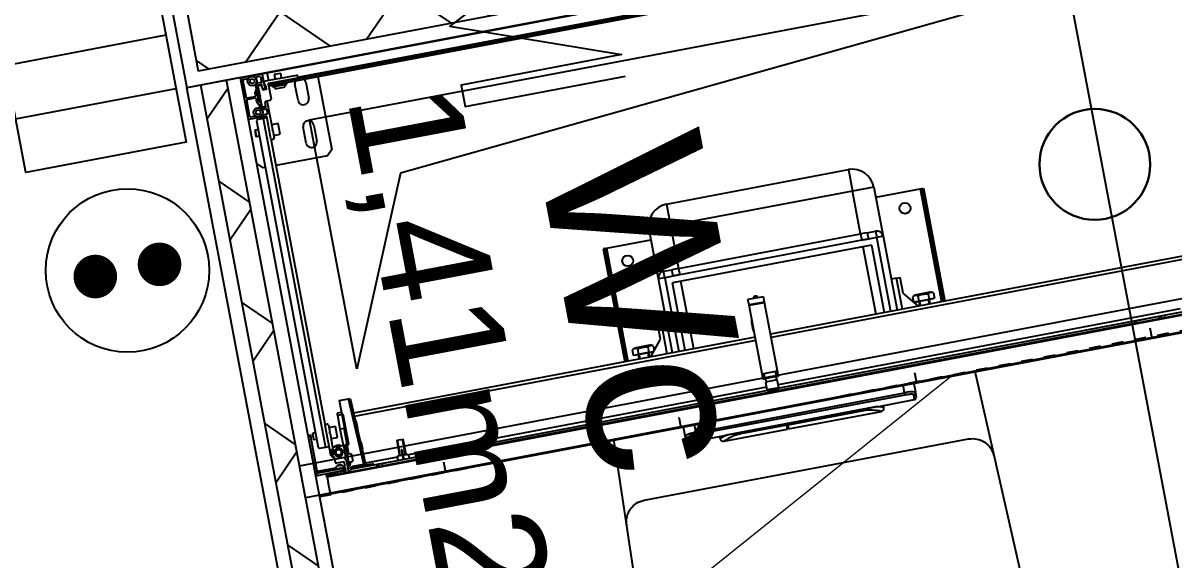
# Model space of a CAD drawing. Header units: centimetres. Extents: x 209280 to 319866, y -365283 to -277503.
# Drawn here: x 243330 to 244386, y -332869 to -332376 of the extents above; entities that cross this region are included whole.
import ezdxf

# ---------------------------------------------------------------- set-up
doc = ezdxf.new("R2010")
doc.units = ezdxf.units.CM
doc.linetypes.add('Style de ligne -1', pattern=[0.41664, 0.20828, -0.20836])
doc.layers.get('0').update_dxf_attribs({"color": 252})
for name, color, linetype in [('3-BAT C-Niveau 1', 252, 'Continuous'), ('prlm-MOD', 64, 'Continuous'), ('prlm-VMC', 93, 'Continuous')]:
    doc.layers.add(name, color=color, linetype=linetype)
doc.layers.add('prlm-ELEC-CFA', color=1, linetype='Continuous', lineweight=25)
doc.layers.add('prlm-ELEC-CFO', color=1, linetype='Continuous', lineweight=25)
doc.styles.add('Helvetica', font='arial.ttf')
doc.styles.add('prlm-elec-cfa', font='comic.ttf', dxfattribs={"height": 12})

# ---------------------------------------------------------------- blocks, each defined once
blk = doc.blocks.new('MTI900_Alu_390')
at = {"layer": 'prlm-MOD', "color": 1, "linetype": 'Continuous'}
for p, q in [((-4.475, 0), (-4.472, 0)), ((-4.475, -0.003), (-4.475, 0)), ((-4.472, 0), (-4.278, 0)), ((-4.278, 0), (-4.225, 0)), ((-4.225, 0), (4.225, 0)), ((-4.225, -0.07), (-4.225, 0)), ((-4.475, -0.387), (-4.475, -0.003)), ((-4.457, -0.191), (-4.457, -0.021)), ((-4.454, -0.018), (-4.403, -0.018)), ((-4.395, -0.038), (-4.375, -0.027)), ((-4.395, -0.062), (-4.395, -0.038)), ((-4.375, -0.073), (-4.395, -0.062)), ((-4.375, -0.027), (-4.355, -0.038)), ((-4.355, -0.062), (-4.375, -0.073)), ((-4.355, -0.038), (-4.355, -0.062)), ((-4.353, -0.086), (-4.353, -0.129)), ((-4.347, -0.018), (-4.296, -0.018)), ((-4.335, -0.098), (-4.335, -0.134)), ((-4.298, -0.095), (-4.332, -0.095)), ((-4.296, -0.077), (-4.331, -0.077)), ((-4.33, -0.195), (-4.33, -0.103)), ((-4.327, -0.1), (-4.298, -0.1)), ((-4.295, -0.137), (-4.295, -0.098)), ((-4.293, -0.021), (-4.293, -0.074)), ((-4.275, -0.003), (-4.275, -0.137)), ((-4.27, -0.073), (-4.27, -0.09)), ((-4.27, -0.09), (-4.26, -0.12)), ((-4.267, -0.07), (-4.14, -0.07)), ((-4.235, -0.1), (-4.235, -0.24)), ((-3.963, -0.1), (-4.229, -0.1)), ((-4.225, -0.105), (-4.225, -0.1)), ((-4.225, -0.105), (-4.165, -0.105)), ((-4.225, -0.105), (-4.225, -0.12)), ((-4.165, -0.025), (-4.105, -0.025)), ((-4.165, -0.025), (-4.165, -0.07)), ((-4.165, -0.1), (-4.165, -0.115)), ((-4.135, -0.075), (-4.14, -0.07)), ((-4.13, -0.07), (-4.135, -0.075)), ((-4.13, -0.07), (-3.963, -0.07)), ((-4.105, -0.07), (-4.105, -0.025)), ((-4.105, -0.115), (-4.105, -0.1)), ((-4.105, -0.105), (4.105, -0.105)), ((-3.96, -0.073), (-3.96, -0.097)), ((-3.96, -0.09), (3.96, -0.09)), ((-4.457, -0.369), (-4.457, -0.209)), ((-4.376, -0.194), (-4.454, -0.194)), ((-4.454, -0.206), (-4.376, -0.206)), ((-4.373, -0.16), (-4.373, -0.191)), ((-4.373, -0.209), (-4.373, -0.24)), ((-4.354, -0.13), (-4.372, -0.159)), ((-4.338, -0.16), (-4.355, -0.19)), ((-4.355, -0.166), (-4.355, -0.234)), ((-4.355, -0.21), (-4.338, -0.24)), ((-4.336, -0.136), (-4.354, -0.164)), ((-4.33, -0.168), (-4.342, -0.168)), ((-4.338, -0.24), (-4.338, -0.16)), ((-4.33, -0.16), (-4.338, -0.16)), ((-4.325, -0.2), (-4.33, -0.195)), ((-4.33, -0.205), (-4.325, -0.2)), ((-4.33, -0.297), (-4.33, -0.205)), ((-4.295, -0.137), (-4.295, -0.142)), ((-4.278, -0.14), (-4.292, -0.14)), ((-4.292, -0.145), (-4.263, -0.145)), ((-4.26, -0.142), (-4.26, -0.12)), ((-4.225, -0.12), (-4.17, -0.12)), ((-4.203, -0.12), (-4.203, -0.125)), ((-4.203, -0.125), (-4.067, -0.125)), ((-4.203, -0.125), (-4.203, -0.135)), ((-4.203, -0.135), (-4.067, -0.135)), ((-4.165, -0.115), (-4.175, -0.125)), ((-4.167, -0.158), (-4.102, -0.158)), ((-4.105, -0.115), (-4.165, -0.115)), ((-4.095, -0.125), (-4.105, -0.115)), ((-4.1, -0.12), (4.1, -0.12)), ((-4.067, -0.125), (-4.067, -0.12)), ((-4.067, -0.135), (-4.067, -0.125)), ((-3.995, -0.3), (-3.995, -0.15)), ((-3.895, -0.15), (-3.895, -0.3)), ((-3.775, -0.12), (-3.775, -0.8)), ((-4.373, -0.24), (-4.354, -0.27)), ((-4.354, -0.236), (-4.335, -0.265)), ((-4.353, -0.271), (-4.353, -0.304)), ((-4.33, -0.232), (-4.342, -0.232)), ((-4.338, -0.24), (-4.33, -0.24)), ((-4.335, -0.265), (-4.335, -0.302)), ((-4.332, -0.305), (-4.298, -0.305)), ((-4.298, -0.3), (-4.327, -0.3)), ((-4.295, -0.258), (-4.295, -0.263)), ((-4.295, -0.302), (-4.295, -0.263)), ((-4.25, -0.255), (-4.292, -0.255)), ((-4.292, -0.26), (-4.278, -0.26)), ((-4.275, -0.263), (-4.275, -0.52)), ((-4.25, -0.255), (-4.235, -0.24)), ((-4.475, -0.8), (-4.475, -0.387)), ((-4.308, -0.39), (-4.472, -0.39)), ((-4.403, -0.372), (-4.454, -0.372)), ((-4.395, -0.405), (-4.405, -0.415)), ((-4.405, -0.415), (-4.405, -3.465)), ((-4.395, -0.328), (-4.375, -0.317)), ((-4.395, -0.352), (-4.395, -0.328)), ((-4.375, -0.363), (-4.395, -0.352)), ((-4.34, -0.405), (-4.395, -0.405)), ((-4.375, -0.317), (-4.355, -0.328)), ((-4.355, -0.352), (-4.375, -0.363)), ((-4.355, -0.328), (-4.355, -0.352)), ((-4.296, -0.372), (-4.347, -0.372)), ((-4.305, -0.405), (-4.34, -0.405)), ((-4.34, -0.405), (-4.34, -3.475)), ((-4.328, -0.323), (-4.296, -0.323)), ((-4.305, -0.6), (-4.305, -0.393)), ((-4.293, -0.326), (-4.293, -0.369)), ((-4.43, -0.495), (-4.435, -0.5)), ((-4.435, -0.5), (-4.435, -0.55)), ((-4.43, -0.555), (-4.43, -0.495)), ((-4.405, -0.495), (-4.43, -0.495)), ((-4.275, -0.52), (-4.278, -0.523)), ((-4.278, -0.527), (-4.275, -0.53)), ((-4.215, -0.475), (-4.275, -0.475)), ((-4.275, -0.53), (-4.275, -0.52)), ((-4.215, -0.575), (-4.215, -0.475)), ((-4.435, -0.55), (-4.43, -0.555)), ((-4.43, -0.555), (-4.405, -0.555)), ((-4.305, -0.6), (-4.305, -3.277)), ((-4.285, -0.61), (-4.295, -0.61)), ((-4.275, -0.53), (-4.275, -0.6)), ((-4.275, -0.575), (-4.215, -0.575)), ((-3.995, -0.7), (-3.995, -0.55)), ((-3.895, -0.55), (-3.895, -0.7)), ((-4.425, -0.85), (-4.475, -0.8)), ((-3.775, -0.8), (-3.825, -0.85)), ((-4.405, -0.85), (-4.425, -0.85)), ((-3.825, -0.85), (-4.305, -0.85)), ((-0.85, -1.865), (0.85, -1.865)), ((-0.85, -1.865), (-0.85, -2.065)), ((0.85, -1.865), (0.85, -2.065)), ((-1.05, -2.525), (-1.05, -2.065)), ((-1.05, -2.065), (-0.85, -2.065)), ((0.85, -2.065), (-0.85, -2.065)), ((-0.85, -2.065), (-0.85, -2.465)), ((0.85, -2.465), (0.85, -2.065)), ((1.05, -2.065), (0.85, -2.065)), ((1.05, -2.065), (1.05, -2.525)), ((-1.495, -2.16), (-1.495, -3.215)), ((-1.48, -2.16), (-1.495, -2.16)), ((-1.48, -2.16), (-1.48, -3.215)), ((-1.48, -2.16), (-1.465, -2.16)), ((-1.465, -2.16), (-1.05, -2.16)), ((-1.465, -2.16), (-1.465, -3.215)), ((1.05, -2.16), (1.465, -2.16)), ((1.465, -2.16), (1.48, -2.16)), ((1.465, -2.16), (1.465, -3.215)), ((1.48, -2.16), (1.48, -3.215)), ((1.48, -2.16), (1.495, -2.16)), ((1.495, -2.16), (1.495, -3.215)), ((-1.05, -3.215), (-1.05, -2.525)), ((-0.99, -2.525), (-1.05, -2.525)), ((-0.99, -2.465), (-0.912, -2.465)), ((-0.99, -2.525), (-0.99, -2.465)), ((-0.99, -2.525), (-0.99, -3.215)), ((-0.912, -2.525), (-0.99, -2.525)), ((-0.85, -2.465), (-0.912, -2.465)), ((-0.912, -2.525), (-0.912, -2.465)), ((-0.85, -2.465), (0.85, -2.465)), ((-0.85, -2.465), (-0.85, -2.524)), ((0.85, -2.524), (-0.85, -2.524)), ((0.912, -2.465), (0.85, -2.465)), ((0.85, -2.465), (0.85, -2.524)), ((0.912, -2.465), (0.99, -2.465)), ((0.912, -2.465), (0.912, -2.525)), ((0.99, -2.525), (0.912, -2.525)), ((0.99, -2.465), (0.99, -2.525)), ((0.99, -3.215), (0.99, -2.525)), ((1.05, -2.525), (0.99, -2.525)), ((1.05, -2.525), (1.05, -3.215)), ((0.93, -2.585), (-0.93, -2.585)), ((-0.93, -3.215), (-0.93, -2.585)), ((-0.85, -3.215), (-0.85, -2.585)), ((0.85, -2.585), (0.85, -3.215)), ((0.93, -2.585), (0.93, -3.215)), ((-1.134, -2.925), (-1.1, -2.925)), ((-1.134, -3.071), (-1.134, -2.925)), ((-1.1, -2.925), (-1.1, -3.215)), ((-1.1, -2.925), (-1.05, -2.925)), ((-0.277, -2.915), (-0.277, -2.865)), ((-0.132, -2.865), (-0.277, -2.865)), ((-0.132, -2.915), (-0.277, -2.915)), ((-0.277, -2.918), (-0.277, -2.915)), ((-0.277, -2.918), (-0.132, -2.918)), ((-0.277, -3.558), (-0.277, -2.918)), ((-0.132, -2.915), (-0.132, -2.865)), ((-0.132, -2.918), (-0.132, -2.915)), ((-0.132, -3.558), (-0.132, -2.918)), ((1.1, -2.925), (1.05, -2.925)), ((1.1, -3.215), (1.1, -2.925)), ((1.1, -2.925), (1.134, -2.925)), ((1.134, -3.071), (1.134, -2.925)), ((-4.135, -3.077), (-4.136, -3.497)), ((-4.135, -3.077), (-4.05, -3.077)), ((-4.022, -3.692), (-4.05, -3.077)), ((-4.05, -3.077), (-4.035, -3.077)), ((-4.035, -3.077), (-4.007, -3.691)), ((-1.38, -3.106), (-1.408, -3.12)), ((-1.408, -3.12), (-1.408, -3.17)), ((-1.38, -3.106), (-1.24, -3.106)), ((-1.359, -3.12), (-1.359, -3.17)), ((-1.261, -3.12), (-1.261, -3.17)), ((-1.25, -3.215), (-1.134, -3.071)), ((-1.212, -3.12), (-1.24, -3.106)), ((-1.212, -3.12), (-1.212, -3.167)), ((1.25, -3.215), (1.134, -3.071)), ((1.24, -3.106), (1.212, -3.12)), ((1.212, -3.12), (1.212, -3.167)), ((1.24, -3.106), (1.38, -3.106)), ((1.261, -3.12), (1.261, -3.17)), ((1.359, -3.12), (1.359, -3.17)), ((1.408, -3.12), (1.38, -3.106)), ((1.408, -3.12), (1.408, -3.17)), ((-4.295, -3.267), (-4.285, -3.267)), ((-4.175, -3.207), (-4.175, -3.187)), ((-4.135, -3.187), (-4.175, -3.187)), ((-4.175, -3.337), (-4.175, -3.207)), ((-4.125, -3.207), (-4.175, -3.207)), ((-4.125, -3.487), (-4.125, -3.207)), ((-0.277, -3.215), (-4.029, -3.215)), ((-0.277, -3.245), (-4.027, -3.245)), ((-1.408, -3.17), (-1.384, -3.17)), ((-1.395, -3.17), (-1.395, -3.172)), ((-1.395, -3.172), (-1.225, -3.172)), ((-1.384, -3.17), (-1.359, -3.17)), ((-1.36, -3.172), (-1.36, -3.215)), ((-1.359, -3.17), (-1.31, -3.17)), ((-1.351, -3.215), (-1.351, -3.172)), ((-1.31, -3.17), (-1.261, -3.17)), ((-1.269, -3.215), (-1.269, -3.172)), ((-1.261, -3.17), (-1.236, -3.17)), ((-1.26, -3.215), (-1.26, -3.172)), ((-1.236, -3.17), (-1.214, -3.17)), ((-1.225, -3.172), (-1.225, -3.17)), ((4.029, -3.215), (-0.132, -3.215)), ((4.027, -3.245), (-0.132, -3.245)), ((1.214, -3.17), (1.236, -3.17)), ((1.225, -3.17), (1.225, -3.172)), ((1.225, -3.172), (1.395, -3.172)), ((1.236, -3.17), (1.261, -3.17)), ((1.26, -3.172), (1.26, -3.215)), ((1.261, -3.17), (1.31, -3.17)), ((1.269, -3.215), (1.269, -3.172)), ((1.31, -3.17), (1.359, -3.17)), ((1.351, -3.215), (1.351, -3.172)), ((1.359, -3.17), (1.384, -3.17)), ((1.36, -3.215), (1.36, -3.172)), ((1.384, -3.17), (1.408, -3.17)), ((1.395, -3.172), (1.395, -3.17)), ((-4.475, -3.355), (-4.475, -3.335)), ((-4.475, -3.335), (-4.455, -3.335)), ((-4.475, -3.69), (-4.475, -3.355)), ((-4.455, -3.355), (-4.475, -3.355)), ((-4.455, -3.335), (-4.455, -3.355)), ((-4.455, -3.69), (-4.455, -3.355)), ((-4.43, -3.325), (-4.435, -3.33)), ((-4.435, -3.33), (-4.435, -3.38)), ((-4.43, -3.385), (-4.43, -3.325)), ((-4.405, -3.325), (-4.43, -3.325)), ((-4.305, -3.553), (-4.305, -3.277)), ((-4.276, -3.348), (-4.278, -3.35)), ((-4.278, -3.354), (-4.276, -3.356)), ((-4.275, -3.277), (-4.275, -3.346)), ((-4.215, -3.305), (-4.275, -3.305)), ((-4.275, -3.358), (-4.275, -3.346)), ((-4.275, -3.358), (-4.275, -3.484)), ((-4.215, -3.405), (-4.215, -3.305)), ((-4.175, -3.487), (-4.175, -3.337)), ((-4.14, -3.337), (-4.175, -3.337)), ((-4.14, -3.487), (-4.14, -3.337)), ((-4.021, -3.285), (-4.026, -3.286)), ((-4.022, -3.356), (-4.017, -3.356)), ((-4.021, -3.285), (-4.017, -3.356)), ((-4.435, -3.38), (-4.43, -3.385)), ((-4.43, -3.385), (-4.405, -3.385)), ((-4.405, -3.465), (-4.395, -3.475)), ((-4.34, -3.475), (-4.395, -3.475)), ((-4.305, -3.475), (-4.34, -3.475)), ((-4.275, -3.405), (-4.215, -3.405)), ((-4.24, -3.478), (-4.23, -3.472)), ((-4.23, -3.472), (-4.22, -3.478)), ((-4.012, -3.482), (-4.017, -3.482)), ((-4.012, -3.482), (-4.008, -3.552)), ((-4.277, -3.582), (-4.304, -3.555)), ((-4.291, -3.577), (-4.291, -3.568)), ((-4.281, -3.583), (-4.291, -3.577)), ((-4.29, -3.507), (-4.285, -3.504)), ((-4.29, -3.507), (-4.29, -3.549)), ((-4.274, -3.504), (-4.287, -3.504)), ((-4.287, -3.552), (-4.282, -3.552)), ((-4.279, -3.549), (-4.279, -3.545)), ((-4.276, -3.542), (-4.273, -3.542)), ((-4.276, -3.627), (-4.276, -3.584)), ((-4.272, -3.487), (-4.178, -3.487)), ((-4.271, -3.518), (-4.271, -3.507)), ((-4.266, -3.521), (-4.268, -3.521)), ((-4.195, -3.561), (-4.195, -3.523)), ((-4.175, -3.49), (-4.175, -3.487)), ((-4.175, -3.487), (-4.155, -3.487)), ((-4.175, -3.49), (-4.175, -3.601)), ((-4.155, -3.497), (-4.175, -3.497)), ((-4.14, -3.487), (-4.155, -3.487)), ((-4.155, -3.487), (-4.155, -3.497)), ((-4.155, -3.702), (-4.155, -3.497)), ((-4.115, -3.577), (-4.155, -3.577)), ((-4.125, -3.487), (-4.14, -3.487)), ((-4.14, -3.577), (-4.14, -3.487)), ((-4.136, -3.497), (-4.14, -3.497)), ((-4.115, -3.647), (-4.115, -3.577)), ((-4.013, -3.552), (-4.008, -3.552)), ((-3.685, -3.532), (-3.625, -3.532)), ((-3.685, -3.532), (-3.685, -3.677)), ((-3.679, -3.677), (-3.679, -3.532)), ((-3.631, -3.677), (-3.631, -3.532)), ((-3.625, -3.677), (-3.625, -3.532)), ((-0.277, -3.558), (-0.132, -3.558)), ((-0.277, -3.56), (-0.277, -3.558)), ((-0.277, -3.61), (-0.277, -3.56)), ((-0.26, -3.56), (-0.277, -3.56)), ((-0.26, -3.558), (-0.26, -3.608)), ((-0.15, -3.608), (-0.15, -3.558)), ((-0.132, -3.56), (-0.15, -3.56)), ((-0.132, -3.56), (-0.132, -3.558)), ((-0.132, -3.61), (-0.132, -3.56)), ((-4.455, -3.682), (-4.455, -3.68)), ((-4.452, -3.677), (-4.279, -3.677)), ((-4.285, -3.692), (-4.445, -3.692)), ((-4.265, -3.69), (-4.283, -3.69)), ((-4.277, -3.676), (-4.268, -3.663)), ((-4.198, -3.637), (-4.266, -3.637)), ((-4.263, -3.657), (-4.265, -3.659)), ((-4.225, -3.659), (-4.265, -3.659)), ((-4.265, -3.659), (-4.265, -3.662)), ((-4.265, -3.662), (-4.225, -3.662)), ((-4.265, -3.69), (-4.265, -3.695)), ((-4.227, -3.657), (-4.263, -3.657)), ((-4.252, -3.692), (-4.262, -3.692)), ((-4.261, -3.657), (-4.261, -3.662)), ((-4.261, -3.69), (-4.261, -3.695)), ((-4.247, -3.687), (-4.252, -3.692)), ((-4.238, -3.692), (-4.243, -3.687)), ((-4.228, -3.692), (-4.238, -3.692)), ((-4.229, -3.657), (-4.229, -3.662)), ((-4.229, -3.69), (-4.229, -3.695)), ((-4.225, -3.659), (-4.227, -3.657)), ((-4.225, -3.662), (-4.225, -3.659)), ((-4.225, -3.69), (-4.198, -3.69)), ((-4.225, -3.695), (-4.225, -3.69)), ((-4.222, -3.663), (-4.213, -3.676)), ((-4.211, -3.677), (-4.198, -3.677)), ((-4.195, -3.674), (-4.195, -3.64)), ((-4.195, -3.722), (-4.195, -3.693)), ((-4.176, -3.603), (-4.183, -3.61)), ((-4.183, -3.614), (-4.176, -3.621)), ((-4.175, -3.623), (-4.175, -3.601)), ((-4.175, -3.623), (-4.175, -3.734)), ((-4.155, -3.647), (-4.115, -3.647)), ((-4.14, -3.657), (-4.14, -3.647)), ((-4.125, -3.692), (-4.022, -3.692)), ((-4.125, -3.702), (-4.125, -3.692)), ((-4.007, -3.691), (-4.022, -3.692)), ((-4.022, -3.692), (-4.022, -3.692)), ((-3.707, -3.685), (-4.007, -3.685)), ((-4.007, -3.691), (-4.007, -3.692)), ((-3.705, -3.677), (-3.713, -3.717)), ((-3.66, -3.677), (-3.705, -3.677)), ((-3.66, -3.622), (-3.655, -3.622)), ((-3.66, -3.622), (-3.66, -3.636)), ((-3.66, -3.636), (-3.655, -3.636)), ((-3.66, -3.636), (-3.66, -3.717)), ((-3.655, -3.622), (-3.655, -3.636)), ((-3.655, -3.636), (-3.655, -3.717)), ((-3.655, -3.677), (-3.605, -3.677)), ((-3.597, -3.717), (-3.605, -3.677)), ((-0.26, -3.685), (-3.603, -3.685)), ((-0.255, -3.61), (-0.277, -3.61)), ((-0.15, -3.608), (-0.26, -3.608)), ((-0.15, -3.638), (-0.26, -3.638)), ((-0.26, -3.638), (-0.26, -3.708)), ((-0.255, -3.608), (-0.255, -3.638)), ((-0.155, -3.638), (-0.155, -3.608)), ((-0.132, -3.61), (-0.155, -3.61)), ((-0.15, -3.708), (-0.15, -3.638)), ((3.604, -3.685), (-0.15, -3.685)), ((-4.215, -3.695), (-4.45, -3.695)), ((-4.215, -3.715), (-4.45, -3.715)), ((-4.378, -3.747), (-4.378, -3.727)), ((-4.378, -3.727), (-4.298, -3.727)), ((-4.375, -3.747), (-4.378, -3.747)), ((-4.375, -3.737), (4.375, -3.737)), ((-4.375, -3.747), (-4.375, -3.737)), ((4.375, -3.747), (-4.375, -3.747)), ((-4.375, -3.747), (-4.375, -3.792)), ((-4.375, -3.902), (-4.375, -3.792)), ((-4.345, -3.724), (-4.345, -3.718)), ((-4.342, -3.715), (-4.288, -3.715)), ((-4.298, -3.727), (-4.342, -3.727)), ((-4.298, -3.727), (-4.298, -3.737)), ((-4.295, -3.734), (-4.295, -3.73)), ((-4.283, -3.72), (-4.265, -3.72)), ((-4.265, -3.716), (-4.269, -3.72)), ((-4.262, -3.716), (-4.265, -3.716)), ((-4.26, -3.715), (-4.231, -3.715)), ((-4.247, -3.732), (-4.252, -3.737)), ((-4.241, -3.734), (-4.249, -3.734)), ((-4.238, -3.737), (-4.243, -3.732)), ((-4.225, -3.716), (-4.229, -3.716)), ((-4.221, -3.72), (-4.225, -3.716)), ((-4.225, -3.72), (-4.215, -3.72)), ((-4.215, -3.715), (-4.215, -3.695)), ((-4.215, -3.695), (-4.195, -3.695)), ((-4.195, -3.715), (-4.215, -3.715)), ((-4.215, -3.72), (-4.215, -3.722)), ((-4.212, -3.725), (-4.198, -3.725)), ((-4.175, -3.737), (-4.175, -3.734)), ((-4.165, -3.737), (-4.165, -3.726)), ((-3.907, -3.717), (-4.14, -3.717)), ((-4.135, -3.717), (-4.135, -3.712)), ((-4.105, -3.712), (-4.135, -3.712)), ((-4.125, -3.702), (-4.105, -3.702)), ((-4.105, -3.702), (-3.965, -3.702)), ((-4.105, -3.702), (-4.105, -3.712)), ((-4.105, -3.712), (-4.105, -3.717)), ((-3.965, -3.712), (-4.105, -3.712)), ((-3.965, -3.702), (-3.945, -3.702)), ((-3.965, -3.702), (-3.965, -3.712)), ((-3.965, -3.717), (-3.965, -3.712)), ((-3.935, -3.712), (-3.965, -3.712)), ((-3.935, -3.712), (-3.935, -3.717)), ((-3.935, -3.715), (-3.713, -3.715)), ((-3.907, -3.737), (-3.907, -3.717)), ((-3.907, -3.717), (-3.893, -3.717)), ((-3.893, -3.717), (-3.86, -3.717)), ((-3.893, -3.717), (-3.893, -3.737)), ((-3.86, -3.717), (-3.45, -3.717)), ((-3.86, -3.717), (-3.86, -3.737)), ((-3.597, -3.715), (-0.25, -3.715)), ((-3.45, -3.717), (-3.45, -3.737)), ((-3.45, -3.717), (-3.417, -3.717)), ((-3.417, -3.737), (-3.417, -3.717)), ((-3.417, -3.717), (-3.403, -3.717)), ((-3.185, -3.717), (-3.403, -3.717)), ((-3.403, -3.717), (-3.403, -3.737)), ((-3.185, -3.717), (-3.175, -3.717)), ((-3.185, -3.737), (-3.185, -3.717)), ((-3.175, -3.717), (-3.175, -3.737)), ((-3.175, -3.735), (-0.243, -3.735)), ((-0.26, -3.708), (-0.15, -3.708)), ((-0.25, -3.708), (-0.25, -3.723)), ((-0.25, -3.723), (-0.16, -3.723)), ((-0.167, -3.735), (3.175, -3.735)), ((-0.16, -3.723), (-0.16, -3.708)), ((-0.16, -3.715), (3.598, -3.715)), ((3.175, -3.717), (3.185, -3.717)), ((3.175, -3.737), (3.175, -3.717)), ((3.185, -3.717), (3.403, -3.717)), ((3.185, -3.717), (3.185, -3.737)), ((3.403, -3.737), (3.403, -3.717)), ((3.403, -3.717), (3.417, -3.717)), ((3.417, -3.717), (3.45, -3.717)), ((3.417, -3.717), (3.417, -3.737)), ((3.45, -3.717), (3.86, -3.717)), ((3.45, -3.717), (3.45, -3.737)), ((-4.375, -3.902), (4.375, -3.902)), ((-1.075, -3.985), (-1.075, -3.902)), ((-0.975, -3.902), (-0.975, -3.973)), ((0.975, -3.973), (0.975, -3.902)), ((1.075, -3.902), (1.075, -3.985)), ((-1.075, -4.03), (-1.075, -3.985)), ((-1.055, -4.05), (-1.055, -4.005)), ((-0.975, -3.973), (0.975, -3.973)), ((-0.975, -3.993), (-0.975, -3.973)), ((0.975, -3.993), (-0.975, -3.993)), ((0.975, -3.973), (0.975, -3.993)), ((1.055, -4.05), (1.055, -4.005)), ((1.075, -4.03), (1.075, -3.985)), ((-1.055, -4.05), (-0.706, -4.05)), ((-0.765, -4.07), (-0.765, -4.05)), ((-0.735, -4.1), (-0.735, -4.1)), ((-0.735, -4.1), (-0.142, -4.1)), ((0.576, -4.05), (-0.576, -4.05)), ((-0.574, -4.05), (-0.574, -4.063)), ((-0.142, -4.063), (-0.574, -4.063)), ((-0.142, -4.063), (-0.142, -4.05)), ((-0.142, -4.1), (-0.142, -4.063)), ((-0.131, -4.05), (-0.131, -4.063)), ((0.574, -4.063), (-0.131, -4.063)), ((-0.131, -4.063), (-0.131, -4.1)), ((-0.131, -4.1), (0.735, -4.1)), ((0.574, -4.05), (0.574, -4.063)), ((0.704, -4.05), (1.055, -4.05)), ((0.735, -4.1), (0.735, -4.1)), ((0.765, -4.07), (0.765, -4.05))]:
    blk.add_line(p, q, dxfattribs=at)
at = {"layer": 'prlm-MOD', "color": 1, "ltscale": 50}
for points in [[(-3.3, -3.806), (-3.3, -3.902)], [(-1.1, -3.806), (-1.1, -3.902)], [(1.1, -3.806), (1.1, -3.902)], [(3.3, -3.806), (3.3, -3.902)]]:
    blk.add_lwpolyline(points, dxfattribs=at)
at = {"layer": 'prlm-MOD', "color": 1, "linetype": 'Continuous'}
for centre, radius in [((-4.375, -0.05), 0.0425), ((-4.375, -0.34), 0.0425), ((-1.295, -2.31), 0.05), ((1.295, -2.31), 0.05), ((-4.23, -3.542), 0.035), ((-4.23, -3.542), 0.03), ((-4.23, -3.542), 0.025)]:
    blk.add_circle(centre, radius, dxfattribs=at)
for centre, radius, start, end in [((-4.472, -0.003), 0.003, 90, 180), ((-4.278, -0.003), 0.003, 0, 90), ((-4.454, -0.021), 0.003, 90, 180), ((-4.403, -0.021), 0.003, 84.5182, 90), ((-4.347, -0.021), 0.003, 90, 95.4817), ((-4.331, -0.067), 0.01, 213.6525, 270), ((-4.332, -0.098), 0.003, 90, 180), ((-4.327, -0.103), 0.003, 90, 180), ((-4.298, -0.098), 0.003, 0, 90), ((-4.298, -0.103), 0.003, 0, 90), ((-4.296, -0.021), 0.003, 0, 90), ((-4.296, -0.074), 0.003, 270, 0), ((-4.267, -0.073), 0.003, 90, 180), ((-4.267, -0.09), 0.003, 180, 198.4349), ((-4.232, -0.1), 0.003, 0, 180), ((-3.963, -0.073), 0.003, 0, 90), ((-3.963, -0.097), 0.003, 270, 0), ((-4.454, -0.191), 0.003, 180, 270), ((-4.454, -0.209), 0.003, 90, 180), ((-4.376, -0.191), 0.003, 270, 0), ((-4.376, -0.209), 0.003, 0, 90), ((-4.37, -0.16), 0.003, 146.3099, 180), ((-4.352, -0.166), 0.003, 146.3099, 180), ((-4.356, -0.129), 0.003, 326.3099, 0), ((-4.338, -0.134), 0.003, 326.3099, 0), ((-4.292, -0.137), 0.003, 180, 270), ((-4.292, -0.142), 0.003, 180, 270), ((-4.278, -0.137), 0.003, 270, 0), ((-4.263, -0.142), 0.003, 270, 0), ((-4.263, -0.12), 0.003, 0, 18.4349), ((-4.167, -0.138), 0.02, 171.3731, 270), ((-4.167, -0.133), 0.02, 185.7392, 187.1808), ((-4.102, -0.138), 0.02, 270, 8.6269), ((-4.102, -0.133), 0.02, 352.8192, 354.2608), ((-3.945, -0.15), 0.05, 143.1301, 180), ((-3.945, -0.15), 0.05, 0, 36.8699), ((-4.352, -0.234), 0.003, 180, 213.6901), ((-4.356, -0.271), 0.003, 0, 33.6901), ((-4.332, -0.302), 0.003, 180, 270), ((-4.327, -0.297), 0.003, 180, 270), ((-4.298, -0.297), 0.003, 270, 0), ((-4.298, -0.302), 0.003, 270, 0), ((-4.292, -0.258), 0.003, 90, 180), ((-4.292, -0.263), 0.003, 90, 180), ((-4.278, -0.263), 0.003, 0, 90), ((-3.945, -0.3), 0.05, 180, 0), ((-4.472, -0.387), 0.003, 180, 270), ((-4.454, -0.369), 0.003, 180, 270), ((-4.403, -0.369), 0.003, 270, 275.4818), ((-4.347, -0.369), 0.003, 264.5182, 270), ((-4.328, -0.333), 0.01, 90, 133.851), ((-4.308, -0.393), 0.003, 0, 90), ((-4.296, -0.326), 0.003, 0, 90), ((-4.296, -0.369), 0.003, 270, 0), ((-4.276, -0.525), 0.003, 135, 225), ((-3.945, -0.55), 0.05, 0, 180), ((-4.295, -0.6), 0.01, 180, 270), ((-4.285, -0.6), 0.01, 270, 0), ((-3.945, -0.7), 0.05, 180, 0), ((-0.85, -2.065), 0.2, 90, 180), ((0.85, -2.065), 0.2, 0, 90), ((-0.99, -2.525), 0.06, 90, 180), ((0.99, -2.525), 0.06, 0, 90), ((-0.205, -2.865), 0.02, 0, 180), ((0, -3.11), 0.285, 166.8264, 193.1736), ((-1.384, -3.162), 0.0487, 59.7422, 120.2578), ((-1.236, -3.162), 0.0487, 59.7422, 120.2578), ((1.236, -3.162), 0.0487, 59.7422, 120.2578), ((1.384, -3.162), 0.0487, 59.7422, 120.2578), ((-4.295, -3.277), 0.01, 90, 180), ((-4.285, -3.277), 0.01, 0, 90), ((-4.276, -3.352), 0.003, 135, 225), ((-4.278, -3.346), 0.003, 315, 0), ((-4.278, -3.358), 0.003, 0, 45), ((-4.23, -3.542), 0.065, 57.7958, 122.2042), ((-4.23, -3.542), 0.06, 66.4435, 113.5565), ((-4.302, -3.553), 0.003, 180, 225), ((-4.287, -3.507), 0.003, 90, 180), ((-4.23, -3.542), 0.06, 140.7035, 188.509), ((-4.23, -3.542), 0.065, 144.2242, 157.3801), ((-4.287, -3.549), 0.003, 180, 270), ((-4.23, -3.542), 0.065, 206.162, 224.9525), ((-4.282, -3.549), 0.003, 270, 0), ((-4.276, -3.545), 0.003, 90, 180), ((-4.279, -3.584), 0.003, 0, 45), ((-4.272, -3.484), 0.003, 180, 270), ((-4.274, -3.507), 0.003, 0, 90), ((-4.273, -3.545), 0.003, 4.0006, 90), ((-4.268, -3.518), 0.003, 180, 270), ((-4.23, -3.542), 0.04, 184.0006, 146.0728), ((-4.23, -3.542), 0.04, 146.0728, 184.0006), ((-4.266, -3.518), 0.003, 270, 326.0728), ((-4.178, -3.49), 0.003, 0, 90), ((-4.45, -3.69), 0.025, 180, 270), ((-4.452, -3.68), 0.003, 90, 180), ((-4.445, -3.682), 0.01, 180, 270), ((-4.45, -3.69), 0.005, 180, 270), ((-4.283, -3.693), 0.003, 90, 160.5288), ((-4.279, -3.674), 0.003, 270, 325.008), ((-4.266, -3.627), 0.01, 180, 270), ((-4.265, -3.665), 0.003, 90, 145.008), ((-4.265, -3.693), 0.003, 19.4712, 90), ((-4.245, -3.689), 0.003, 45, 135), ((-4.225, -3.693), 0.003, 90, 160.5288), ((-4.225, -3.665), 0.003, 34.992, 90), ((-4.211, -3.674), 0.003, 214.992, 270), ((-4.198, -3.64), 0.003, 0, 90), ((-4.198, -3.674), 0.003, 270, 0), ((-4.198, -3.693), 0.003, 0, 90), ((-4.181, -3.612), 0.003, 135, 225), ((-4.178, -3.601), 0.003, 315, 0), ((-4.178, -3.623), 0.003, 0, 45), ((-4.115, -3.71), 0.05, 129.8841, 142.9139), ((-4.16, -3.657), 0.02, 309.8841, 0), ((-4.125, -3.712), 0.02, 90, 192.412), ((-3.997, -3.692), 0.01, 182.6026, 270), ((-4.342, -3.718), 0.003, 90, 180), ((-4.342, -3.724), 0.003, 180, 270), ((-4.298, -3.73), 0.003, 0, 90), ((-4.292, -3.734), 0.003, 180, 270), ((-4.288, -3.718), 0.003, 9.5941, 90), ((-4.283, -3.717), 0.003, 189.5941, 270), ((-4.275, -3.715), 0.01, 353.9388, 0), ((-4.265, -3.717), 0.003, 270, 350.4059), ((-4.26, -3.718), 0.003, 90, 170.4059), ((-4.245, -3.734), 0.003, 45, 135), ((-4.231, -3.718), 0.003, 9.5941, 90), ((-4.225, -3.717), 0.003, 189.5941, 270), ((-4.215, -3.715), 0.01, 180, 186.0612), ((-4.212, -3.722), 0.003, 180, 270), ((-4.198, -3.722), 0.003, 270, 0), ((-4.178, -3.734), 0.003, 270, 0), ((-4.14, -3.702), 0.035, 180, 270), ((-4.14, -3.702), 0.015, 180, 270), ((-4.125, -3.712), 0.01, 90, 180), ((-3.945, -3.712), 0.01, 0, 90), ((-0.235, -3.723), 0.015, 180, 255.1649), ((-0.175, -3.723), 0.015, 284.8351, 0), ((-0.996, -4.212), 0.24, 84.8699, 109.1091), ((0.999, -4.194), 0.222, 69.8915, 96.1295), ((-1.055, -4.03), 0.02, 180, 270), ((-0.569, -4.616), 0.581, 102.5837, 109.7412), ((-0.735, -4.07), 0.03, 180, 270), ((-0.569, -4.458), 0.394, 90.7355, 114.8981), ((0.568, -4.46), 0.396, 65.1634, 89.203), ((0.569, -4.614), 0.579, 70.2259, 77.4042), ((0.735, -4.07), 0.03, 270, 0), ((1.055, -4.03), 0.02, 270, 0)]:
    blk.add_arc(centre, radius, start, end, dxfattribs=at)
for centre, major_axis, ratio, start_param, end_param in [((-3.997, -3.692), (0.025, 0), 0.4, 3.187016, 4.712389), ((-4.022, -3.693), (0.015, 0.0007), 0.045361, 0, 1.568734), ((-1.055, -3.985), (0.02, 0), 0.989815, 3.141593, 4.712389), ((1.055, -3.985), (-0.02, 0), 0.989815, 1.570796, 3.141593)]:
    blk.add_ellipse(centre, major_axis=major_axis, ratio=ratio, start_param=start_param, end_param=end_param, dxfattribs=at)
for points, knots in [([(-0.85, -2.524), (-0.86, -2.524), (-0.871, -2.524), (-0.892, -2.525), (-0.902, -2.525), (-0.912, -2.525)], [0, 0, 0, 0, 0.5, 0.5, 1, 1, 1, 1]), ([(0.912, -2.525), (0.902, -2.525), (0.892, -2.525), (0.871, -2.524), (0.86, -2.524), (0.85, -2.524)], [0, 0, 0, 0, 0.5, 0.5, 1, 1, 1, 1]), ([(-1.359, -3.12), (-1.351, -3.118), (-1.343, -3.117), (-1.331, -3.115), (-1.326, -3.114), (-1.318, -3.114), (-1.314, -3.114), (-1.302, -3.114), (-1.294, -3.114), (-1.277, -3.117), (-1.269, -3.118), (-1.261, -3.12)], [0, 0, 0, 0, 0.25, 0.25, 0.375, 0.375, 0.5, 0.5, 0.75, 0.75, 1, 1, 1, 1]), ([(1.261, -3.12), (1.269, -3.118), (1.277, -3.117), (1.294, -3.114), (1.302, -3.114), (1.314, -3.114), (1.318, -3.114), (1.326, -3.114), (1.331, -3.115), (1.343, -3.117), (1.351, -3.118), (1.359, -3.12)], [0, 0, 0, 0, 0.25, 0.25, 0.5, 0.5, 0.625, 0.625, 0.75, 0.75, 1, 1, 1, 1]), ([(-0.975, -3.993), (-0.98, -3.993), (-0.986, -3.993), (-0.996, -3.993), (-1.001, -3.993), (-1.008, -3.994), (-1.011, -3.994), (-1.015, -3.995), (-1.018, -3.995), (-1.024, -3.995), (-1.028, -3.996), (-1.035, -3.997), (-1.039, -3.998), (-1.045, -3.999), (-1.047, -4), (-1.05, -4.001), (-1.051, -4.001), (-1.052, -4.002), (-1.053, -4.002), (-1.054, -4.004), (-1.055, -4.004), (-1.055, -4.005)], [0, 0, 0, 0, 0.125, 0.125, 0.25, 0.25, 0.3125, 0.3125, 0.375, 0.375, 0.5, 0.5, 0.625, 0.625, 0.75, 0.75, 0.8125, 0.8125, 0.875, 0.875, 1, 1, 1, 1]), ([(1.055, -4.005), (1.055, -4.004), (1.054, -4.004), (1.053, -4.002), (1.052, -4.002), (1.051, -4.001), (1.049, -4.001), (1.047, -4), (1.044, -3.999), (1.043, -3.999), (1.039, -3.998), (1.035, -3.997), (1.03, -3.996), (1.028, -3.996), (1.024, -3.995), (1.022, -3.995), (1.015, -3.994), (1.011, -3.994), (1.003, -3.994), (1.001, -3.993), (0.996, -3.993), (0.993, -3.993), (0.986, -3.993), (0.98, -3.993), (0.975, -3.993)], [0, 0, 0, 0, 0.125, 0.125, 0.1875, 0.1875, 0.25, 0.3125, 0.3125, 0.375, 0.375, 0.5, 0.5, 0.5625, 0.5625, 0.625, 0.625, 0.75, 0.75, 0.8125, 0.8125, 0.875, 0.875, 1, 1, 1, 1]), ([(-0.576, -4.05), (-0.589, -4.05), (-0.602, -4.05), (-0.621, -4.05), (-0.627, -4.05), (-0.64, -4.05), (-0.646, -4.05), (-0.664, -4.05), (-0.676, -4.05), (-0.692, -4.05), (-0.697, -4.05), (-0.704, -4.05), (-0.705, -4.05), (-0.707, -4.05)], [0, 0, 0, 0, 0.125, 0.125, 0.1875, 0.1875, 0.25, 0.25, 0.375, 0.375, 0.4375, 0.4375, 0.4568651, 0.4568651, 0.4568651, 0.4568651]), ([(0.705, -4.05), (0.7, -4.05), (0.693, -4.05), (0.681, -4.05), (0.676, -4.05), (0.664, -4.05), (0.652, -4.05), (0.64, -4.05), (0.628, -4.05), (0.621, -4.05), (0.602, -4.05), (0.589, -4.05), (0.576, -4.05)], [0.5494968, 0.5494968, 0.5494968, 0.5494968, 0.625, 0.625, 0.6875, 0.6875, 0.75, 0.8125, 0.8125, 0.875, 0.875, 1, 1, 1, 1])]:
    blk.add_open_spline(points, degree=3, knots=knots, dxfattribs=at)
blk = doc.blocks.new('xi.CH')
at = {"layer": 'prlm-ELEC-CFO', "lineweight": 5}
blk.add_hatch(color=0, dxfattribs=at).paths.add_polyline_path([(-3, 6), (-0.1, 3.7), (0, 0), (7.5, 7.5)])
at = {"layer": 'prlm-ELEC-CFO', "color": 0}
for points in [[(-3, 6), (7.5, 7.5), (0, 0)], [(0.95, 4.23), (-7.5, 0), (7.5, -5.5), (-7.5, -5.5), (-7.5, -7.5), (7.5, -7.5)]]:
    blk.add_lwpolyline(points, dxfattribs=at)
blk = doc.blocks.new('xi.PC')
at = {"color": 0, "lineweight": 5}
blk.add_wipeout([(-7.5, -7.5), (7.5, -7.5), (7.5, 7.5), (-7.5, 7.5)], dxfattribs=at).dxf.layer = 'prlm-ELEC-CFO'
at = {"layer": 'prlm-ELEC-CFO', "color": 0, "linetype": 'ByBlock', "lineweight": 5, "const_width": 2}
for points in [[(-4, 0, 1), (-2, 0, 1)], [(2, 0, 1), (4, 0, 1)]]:
    blk.add_lwpolyline(points, format="xyb", close=True, dxfattribs=at)
at = {"layer": 'prlm-ELEC-CFO', "color": 0, "linetype": 'ByBlock', "lineweight": -2}
blk.add_circle((0, 0), 7.5, dxfattribs=at)
blk = doc.blocks.new('xi.VID')
at = {"layer": 'prlm-ELEC-CFA', "color": 0, "linetype": 'ByBlock', "lineweight": -2, "flags": 128}
blk.add_lwpolyline([(-7.5, 7.5), (7.5, 7.5), (7.5, -7.5), (-7.5, -7.5)], close=True, dxfattribs=at)
at = {"layer": 'prlm-ELEC-CFA', "color": 0}
for points in [[(-7.5, 2.5), (7.5, 2.5)], [(-7.5, -2.5), (7.5, -2.5)]]:
    blk.add_lwpolyline(points, dxfattribs=at)

msp = doc.modelspace()

# ---------------------------------------------------------------- hatches: boundary and pattern name
at = {"linetype": 'Continuous'}
h = msp.add_hatch(dxfattribs=at)
h.set_pattern_fill('02_ISOLANT', color=256, scale=10, angle=-79.276405, style=0, pattern_type=2)
h.set_pattern_definition([(325.723595, (88960.93, 134700.79), (45.054865, 66.106423), []), (55.723595, (88960.93, 134700.79), (66.106423, -45.054865), [])])
h.paths.add_polyline_path([(243402.231, -331714.707), (243350.812, -331679.662), (243491.044, -332420.145), (243526.088, -332368.727)])
h = msp.add_hatch(dxfattribs=at)
h.set_pattern_fill('02_ISOLANT', color=256, scale=10, angle=-169.276405, style=0, pattern_type=2)
h.set_pattern_definition([(235.723595, (88960.93, 134700.79), (66.106423, -45.054865), []), (325.723595, (88960.93, 134700.79), (-45.054865, -66.106423), [])])
h.paths.add_polyline_path([(244448.034, -332238.912), (244396.615, -332203.867), (243526.088, -332368.727), (243491.044, -332420.145)])
h = msp.add_hatch(dxfattribs=at)
h.set_pattern_fill('02_ISOLANT', color=256, scale=10, angle=100.723595, style=0, pattern_type=2)
h.set_pattern_definition([(145.723595, (88960.93, 134700.79), (-45.054865, -66.106423), []), (235.723595, (88960.93, 134700.79), (-66.106423, 45.054865), [])])
h.paths.add_polyline_path([(243864.897, -334394.25), (243884.012, -334366.203), (243517.044, -332428.453), (243493.463, -332432.918)])
at = {"layer": '3-BAT C-Niveau 1', "linetype": 'Continuous', "lineweight": 18}
h = msp.add_hatch(dxfattribs=at)
h.set_pattern_fill('BA 13', color=9, scale=10, style=0, pattern_type=2)
h.set_pattern_definition([(218.65981, (88960.93, 134700.8), (-199.24783, 287.75041), [])])
h.paths.add_polyline_path([(246408.426, -331503.471), (246520.896, -332097.359), (246562.361, -332316.316), (247230.085, -332189.863), (247230.07, -332189.785), (249696.52, -331722.657), (249967.919, -333155.76), (247513.039, -333620.873), (247493.323, -333516.781), (246259.599, -333750.42), (246287.513, -333897.8), (245732.232, -334002.959), (245741.653, -334052.522), (247481.412, -333722.59), (247704.693, -334901.614), (244779.661, -335455.533), (244908.283, -336115.278), (243821.031, -336321.18), (243695.772, -335659.761), (242737.804, -335841.18), (242514.7, -334663.095), (243942.955, -334392.615), (243933.668, -334343.567), (243894.394, -334351.007), (243602.567, -332810.333), (244486.359, -332640.133), (244778.648, -334183.547), (244828.817, -334174.046), (244395.268, -331884.72)])

# ---------------------------------------------------------------- linework, layer by layer
at = {"linetype": 'Continuous', "lineweight": 25}
for p, q in [((243335.62, -331669.308), (243480.69, -332435.337)), ((244463.226, -332249.266), (243480.69, -332435.337)), ((243529.816, -332426.034), (243480.69, -332435.337)), ((243894.366, -334351.011), (243529.816, -332426.034)), ((243854.543, -334409.441), (243480.69, -332435.337))]:
    msp.add_line(p, q, dxfattribs=at)
at = {"linetype": 'Continuous'}
for p, q in [((243350.812, -331679.662), (243491.044, -332420.145)), ((243350.812, -331679.662), (243491.044, -332420.145)), ((244448.034, -332238.912), (243491.044, -332420.145)), ((244448.034, -332238.912), (243491.044, -332420.145)), ((244463.226, -332249.266), (243480.69, -332435.337)), ((243864.897, -334394.25), (243493.463, -332432.918)), ((243864.897, -334394.25), (243493.463, -332432.918)), ((243884.012, -334366.203), (243517.044, -332428.453)), ((243884.012, -334366.203), (243517.044, -332428.453)), ((243854.543, -334409.441), (243480.69, -332435.337))]:
    msp.add_line(p, q, dxfattribs=at)
at = {"linetype": 'Continuous', "flags": 128}
for points in [[(243636.464, -332693.593), (243593.16, -332464.927), (244374.239, -332317.007), (243676.694, -332513.704)], [(243584.029, -332782.166), (244481.085, -332612.283), (244486.667, -332641.759), (243589.611, -332811.642)]]:
    msp.add_lwpolyline(points, close=True, dxfattribs=at)
msp.add_lwpolyline([(243872.52, -332757.994), (244203.759, -332695.407), (244272.2, -332996.23, -0.11633375), (244270.883, -333125.522, -0.11614379), (244212.016, -333240.552, -0.14772698), (244142.062, -333276.973, -0.14772467), (244063.819, -333268.602), (244063.739, -333268.568, -0.11673047), (243966.96, -333182.948, -0.11595242), (243918.46, -333063.069)], format="xyb", close=True, dxfattribs=at)
msp.add_lwpolyline([(243884.295, -332836.472), (243884.288, -332836.429, -0.19385504), (243887.745, -332821.878), (243887.824, -332821.769, -0.19214281), (243900.364, -332813.794), (244198.096, -332757.538), (244198.133, -332757.531, -0.19435728), (244212.794, -332760.46, -0.19385504), (244221.322, -332772.747), (244221.331, -332772.789)], format="xyb", dxfattribs=at)
at = {"layer": '3-BAT C-Niveau 1', "linetype": 'Style de ligne -1', "ltscale": 50.8}
for p, q in [((243602.567, -332810.333), (244486.359, -332640.133)), ((243894.394, -334351.007), (243602.567, -332810.333))]:
    msp.add_line(p, q, dxfattribs=at)
at = {"layer": 'prlm-ELEC-CFO', "lineweight": 30}
msp.add_circle((244313.978, -332505.653), 50.863, dxfattribs=at)
at = {"layer": 'prlm-VMC'}
msp.add_lwpolyline([(244184.052, -331784.873), (244420.333, -333032.538)], dxfattribs=at)

# ---------------------------------------------------------------- block references
at = {"layer": 'prlm-ELEC-CFO', "xscale": 10, "yscale": 10, "zscale": 10, "rotation": 10.72360141139323}
msp.add_blockref('xi.CH', (243795.702, -332364.953), dxfattribs=at)
at = {"layer": 'prlm-MOD', "xscale": 99.99999999999976, "yscale": 99.99999999999976, "zscale": 99.99999999999976, "rotation": 10.72348607161735}
msp.add_blockref('MTI900_Alu_390', (243969.563, -332343.093), dxfattribs=at)

# ---------------------------------------------------------------- texts
at = {"insert": (243978.881, -332619.613), "char_height": 151.30859, "attachment_point": 2, "rotation": 280.723595, "line_spacing_factor": 0.834288, "style": 'Helvetica'}
msp.add_mtext('Wc\\P{\\H0.6752x;1,41m2}\\P', dxfattribs=at)

# ---------------------------------------------------------------- next in the draw order: block references
at = {"layer": 'prlm-ELEC-CFO', "xscale": 10, "yscale": 10, "zscale": 10, "rotation": 10.72360141139323}
msp.add_blockref('xi.PC', (243426.034, -332602.967), dxfattribs=at)

# ---------------------------------------------------------------- next in the draw order: texts
at = {"layer": 'prlm-ELEC-CFA', "lineweight": 20, "insert": (243218.868, -332458.345), "char_height": 120, "attachment_point": 5, "rotation": 10.723601, "line_spacing_factor": 0.8, "style": 'prlm-elec-cfa', "bg_fill": 3, "box_fill_scale": 1.1, "bg_fill_color": 256, "bg_fill_transparency": 0}
msp.add_mtext('vid', dxfattribs=at)

# ---------------------------------------------------------------- next in the draw order: block references
at = {"layer": 'prlm-ELEC-CFA', "xscale": 10, "yscale": 10, "zscale": 10, "rotation": 10.72360141139323}
msp.add_blockref('xi.VID', (243392.421, -332425.478), dxfattribs=at)

doc.saveas('drawing.dxf')
